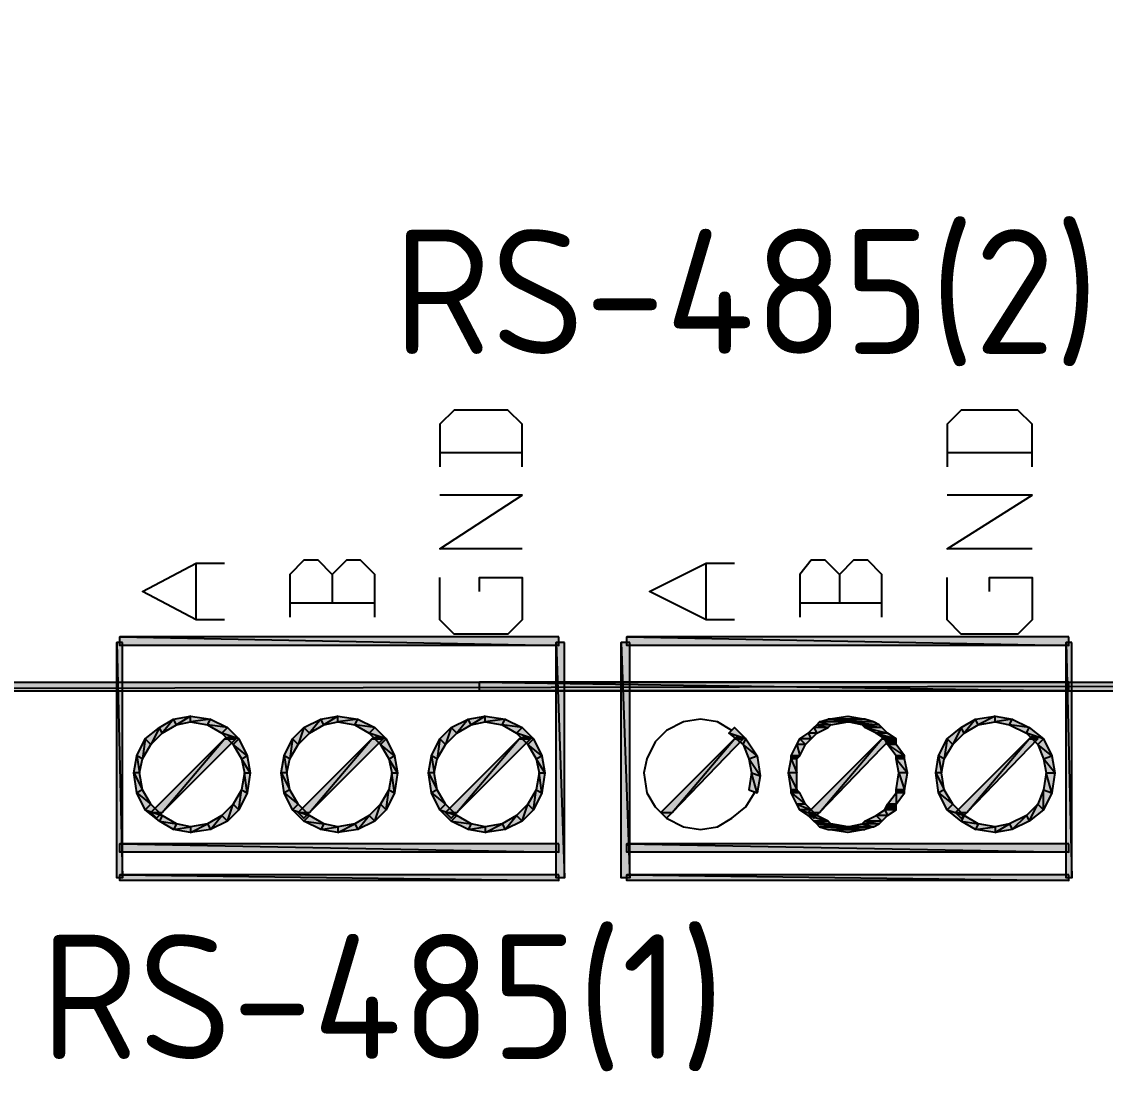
# Model space of a CAD drawing. Header units: millimetres. Extents: x 0 to 420, y 0 to 297.
# Drawn here: x 282.08 to 298.27, y 125.8 to 141.48 of the extents above; entities that cross this region are included whole.
import ezdxf

# ---------------------------------------------------------------- set-up
doc = ezdxf.new("R2010")
doc.units = ezdxf.units.MM
doc.layers.get('0').update_dxf_attribs({"linetype": 'CONTINUOUS'})
doc.styles.get("Standard").update_dxf_attribs({"font": 'STANDARD'})

msp = doc.modelspace()

# ---------------------------------------------------------------- hatches: boundary and pattern name
at = {"true_color": 0x000007}
h = msp.add_hatch(color=0, dxfattribs=at)
h.paths.add_polyline_path([(261.874, 155.024667), (262.001, 154.897667), (335.110667, 155.024667)], flags=0)
h.paths.add_polyline_path([(262.001, 154.897667), (335.110667, 155.024667), (334.983667, 154.897667)], flags=0)
h.paths.add_polyline_path([(335.110667, 155.024667), (334.983667, 154.897667), (335.110667, 131.487333)], flags=0)
h.paths.add_polyline_path([(334.983667, 154.897667), (335.110667, 131.487333), (334.983667, 131.614333)], flags=0)
h.paths.add_polyline_path([(335.110667, 131.487333), (334.983667, 131.614333), (261.874, 131.487333)], flags=0)
h.paths.add_polyline_path([(334.983667, 131.614333), (261.874, 131.487333), (262.001, 131.614333)], flags=0)
h.paths.add_polyline_path([(261.874, 131.487333), (262.001, 131.614333), (261.874, 155.024667)], flags=0)
h.paths.add_polyline_path([(262.001, 131.614333), (261.874, 155.024667), (262.001, 154.897667)], flags=0)
h = msp.add_hatch(color=0, dxfattribs=at)
h.paths.add_polyline_path([(290.110333, 132.291667), (283.548667, 132.291667), (290.110333, 132.164667)], flags=0)
h.paths.add_polyline_path([(283.548667, 132.291667), (290.110333, 132.164667), (283.548667, 132.164667)], flags=0)
h = msp.add_hatch(color=0, dxfattribs=at)
h.paths.add_polyline_path([(297.730333, 132.291667), (291.126333, 132.291667), (297.730333, 132.164667)], flags=0)
h.paths.add_polyline_path([(291.126333, 132.291667), (297.730333, 132.164667), (291.126333, 132.164667)], flags=0)
h = msp.add_hatch(color=0, dxfattribs=at)
h.paths.add_polyline_path([(283.591, 132.207), (283.506333, 132.207), (283.591, 128.693333)], flags=0)
h.paths.add_polyline_path([(283.506333, 132.207), (283.591, 128.693333), (283.506333, 128.693333)], flags=0)
h = msp.add_hatch(color=0, dxfattribs=at)
h.paths.add_polyline_path([(290.195, 132.207), (290.068, 132.207), (290.195, 128.693333)], flags=0)
h.paths.add_polyline_path([(290.068, 132.207), (290.195, 128.693333), (290.068, 128.693333)], flags=0)
h = msp.add_hatch(color=0, dxfattribs=at)
h.paths.add_polyline_path([(291.168667, 132.207), (291.041667, 132.207), (291.168667, 128.693333)], flags=0)
h.paths.add_polyline_path([(291.041667, 132.207), (291.168667, 128.693333), (291.041667, 128.693333)], flags=0)
h = msp.add_hatch(color=0, dxfattribs=at)
h.paths.add_polyline_path([(297.772667, 132.207), (297.688, 132.207), (297.772667, 128.693333)], flags=0)
h.paths.add_polyline_path([(297.688, 132.207), (297.772667, 128.693333), (297.688, 128.693333)], flags=0)
h = msp.add_hatch(color=0, dxfattribs=at)
h.paths.add_polyline_path([(297.730333, 131.614333), (288.925, 131.614333), (297.730333, 131.487333)], flags=0)
h.paths.add_polyline_path([(288.925, 131.614333), (297.730333, 131.487333), (288.925, 131.487333)], flags=0)
h = msp.add_hatch(color=0, dxfattribs=at)
h.paths.add_polyline_path([(285.369, 130.005667), (285.453667, 129.963333), (285.411333, 130.259667)], flags=0)
h.paths.add_polyline_path([(285.453667, 129.963333), (285.411333, 130.259667), (285.496, 130.259667)], flags=0)
h.paths.add_polyline_path([(285.411333, 130.259667), (285.496, 130.259667), (285.369, 130.471333)], flags=0)
h.paths.add_polyline_path([(285.496, 130.259667), (285.369, 130.471333), (285.453667, 130.513667)], flags=0)
h.paths.add_polyline_path([(285.369, 130.471333), (285.453667, 130.513667), (285.242, 130.683)], flags=0)
h.paths.add_polyline_path([(285.453667, 130.513667), (285.242, 130.683), (285.326667, 130.767667)], flags=0)
h.paths.add_polyline_path([(285.242, 130.683), (285.326667, 130.767667), (285.072667, 130.852333)], flags=0)
h.paths.add_polyline_path([(285.326667, 130.767667), (285.072667, 130.852333), (285.157333, 130.937)], flags=0)
h.paths.add_polyline_path([(285.072667, 130.852333), (285.157333, 130.937), (284.861, 130.979333)], flags=0)
h.paths.add_polyline_path([(285.157333, 130.937), (284.861, 130.979333), (284.903333, 131.064)], flags=0)
h.paths.add_polyline_path([(284.861, 130.979333), (284.903333, 131.064), (284.607, 131.021667)], flags=0)
h.paths.add_polyline_path([(284.903333, 131.064), (284.607, 131.021667), (284.607, 131.106333)], flags=0)
h.paths.add_polyline_path([(284.607, 131.021667), (284.607, 131.106333), (284.395333, 130.979333)], flags=0)
h.paths.add_polyline_path([(284.607, 131.106333), (284.395333, 130.979333), (284.353, 131.064)], flags=0)
h.paths.add_polyline_path([(284.395333, 130.979333), (284.353, 131.064), (284.183667, 130.852333)], flags=0)
h.paths.add_polyline_path([(284.353, 131.064), (284.183667, 130.852333), (284.141333, 130.937)], flags=0)
h.paths.add_polyline_path([(284.183667, 130.852333), (284.141333, 130.937), (284.014333, 130.683)], flags=0)
h.paths.add_polyline_path([(284.141333, 130.937), (284.014333, 130.683), (283.929667, 130.767667)], flags=0)
h.paths.add_polyline_path([(284.014333, 130.683), (283.929667, 130.767667), (283.887333, 130.471333)], flags=0)
h.paths.add_polyline_path([(283.929667, 130.767667), (283.887333, 130.471333), (283.802667, 130.513667)], flags=0)
h.paths.add_polyline_path([(283.887333, 130.471333), (283.802667, 130.513667), (283.845, 130.259667)], flags=0)
h.paths.add_polyline_path([(283.802667, 130.513667), (283.845, 130.259667), (283.760333, 130.259667)], flags=0)
h.paths.add_polyline_path([(283.845, 130.259667), (283.760333, 130.259667), (283.887333, 130.005667)], flags=0)
h.paths.add_polyline_path([(283.760333, 130.259667), (283.887333, 130.005667), (283.802667, 129.963333)], flags=0)
h.paths.add_polyline_path([(283.887333, 130.005667), (283.802667, 129.963333), (284.014333, 129.794)], flags=0)
h.paths.add_polyline_path([(283.802667, 129.963333), (284.014333, 129.794), (283.929667, 129.709333)], flags=0)
h.paths.add_polyline_path([(284.014333, 129.794), (283.929667, 129.709333), (284.183667, 129.624667)], flags=0)
h.paths.add_polyline_path([(283.929667, 129.709333), (284.183667, 129.624667), (284.141333, 129.54)], flags=0)
h.paths.add_polyline_path([(284.183667, 129.624667), (284.141333, 129.54), (284.395333, 129.497667)], flags=0)
h.paths.add_polyline_path([(284.141333, 129.54), (284.395333, 129.497667), (284.353, 129.413)], flags=0)
h.paths.add_polyline_path([(284.395333, 129.497667), (284.353, 129.413), (284.607, 129.455333)], flags=0)
h.paths.add_polyline_path([(284.353, 129.413), (284.607, 129.455333), (284.607, 129.370667)], flags=0)
h.paths.add_polyline_path([(284.607, 129.455333), (284.607, 129.370667), (284.861, 129.497667)], flags=0)
h.paths.add_polyline_path([(284.607, 129.370667), (284.861, 129.497667), (284.903333, 129.413)], flags=0)
h.paths.add_polyline_path([(284.861, 129.497667), (284.903333, 129.413), (285.072667, 129.624667)], flags=0)
h.paths.add_polyline_path([(284.903333, 129.413), (285.072667, 129.624667), (285.157333, 129.54)], flags=0)
h.paths.add_polyline_path([(285.072667, 129.624667), (285.157333, 129.54), (285.242, 129.794)], flags=0)
h.paths.add_polyline_path([(285.157333, 129.54), (285.242, 129.794), (285.326667, 129.709333)], flags=0)
h.paths.add_polyline_path([(285.242, 129.794), (285.326667, 129.709333), (285.369, 130.005667)], flags=0)
h.paths.add_polyline_path([(285.326667, 129.709333), (285.369, 130.005667), (285.453667, 129.963333)], flags=0)
h = msp.add_hatch(color=0, dxfattribs=at)
h.paths.add_polyline_path([(287.570333, 130.005667), (287.655, 129.963333), (287.612667, 130.259667)], flags=0)
h.paths.add_polyline_path([(287.655, 129.963333), (287.612667, 130.259667), (287.697333, 130.259667)], flags=0)
h.paths.add_polyline_path([(287.612667, 130.259667), (287.697333, 130.259667), (287.570333, 130.471333)], flags=0)
h.paths.add_polyline_path([(287.697333, 130.259667), (287.570333, 130.471333), (287.655, 130.513667)], flags=0)
h.paths.add_polyline_path([(287.570333, 130.471333), (287.655, 130.513667), (287.443333, 130.683)], flags=0)
h.paths.add_polyline_path([(287.655, 130.513667), (287.443333, 130.683), (287.528, 130.767667)], flags=0)
h.paths.add_polyline_path([(287.443333, 130.683), (287.528, 130.767667), (287.274, 130.852333)], flags=0)
h.paths.add_polyline_path([(287.528, 130.767667), (287.274, 130.852333), (287.358667, 130.937)], flags=0)
h.paths.add_polyline_path([(287.274, 130.852333), (287.358667, 130.937), (287.062333, 130.979333)], flags=0)
h.paths.add_polyline_path([(287.358667, 130.937), (287.062333, 130.979333), (287.104667, 131.064)], flags=0)
h.paths.add_polyline_path([(287.062333, 130.979333), (287.104667, 131.064), (286.808333, 131.021667)], flags=0)
h.paths.add_polyline_path([(287.104667, 131.064), (286.808333, 131.021667), (286.808333, 131.106333)], flags=0)
h.paths.add_polyline_path([(286.808333, 131.021667), (286.808333, 131.106333), (286.596667, 130.979333)], flags=0)
h.paths.add_polyline_path([(286.808333, 131.106333), (286.596667, 130.979333), (286.554333, 131.064)], flags=0)
h.paths.add_polyline_path([(286.596667, 130.979333), (286.554333, 131.064), (286.385, 130.852333)], flags=0)
h.paths.add_polyline_path([(286.554333, 131.064), (286.385, 130.852333), (286.300333, 130.937)], flags=0)
h.paths.add_polyline_path([(286.385, 130.852333), (286.300333, 130.937), (286.215667, 130.683)], flags=0)
h.paths.add_polyline_path([(286.300333, 130.937), (286.215667, 130.683), (286.131, 130.767667)], flags=0)
h.paths.add_polyline_path([(286.215667, 130.683), (286.131, 130.767667), (286.088667, 130.471333)], flags=0)
h.paths.add_polyline_path([(286.131, 130.767667), (286.088667, 130.471333), (286.004, 130.513667)], flags=0)
h.paths.add_polyline_path([(286.088667, 130.471333), (286.004, 130.513667), (286.046333, 130.259667)], flags=0)
h.paths.add_polyline_path([(286.004, 130.513667), (286.046333, 130.259667), (285.961667, 130.259667)], flags=0)
h.paths.add_polyline_path([(286.046333, 130.259667), (285.961667, 130.259667), (286.088667, 130.005667)], flags=0)
h.paths.add_polyline_path([(285.961667, 130.259667), (286.088667, 130.005667), (286.004, 129.963333)], flags=0)
h.paths.add_polyline_path([(286.088667, 130.005667), (286.004, 129.963333), (286.215667, 129.794)], flags=0)
h.paths.add_polyline_path([(286.004, 129.963333), (286.215667, 129.794), (286.131, 129.709333)], flags=0)
h.paths.add_polyline_path([(286.215667, 129.794), (286.131, 129.709333), (286.385, 129.624667)], flags=0)
h.paths.add_polyline_path([(286.131, 129.709333), (286.385, 129.624667), (286.300333, 129.54)], flags=0)
h.paths.add_polyline_path([(286.385, 129.624667), (286.300333, 129.54), (286.596667, 129.497667)], flags=0)
h.paths.add_polyline_path([(286.300333, 129.54), (286.596667, 129.497667), (286.554333, 129.413)], flags=0)
h.paths.add_polyline_path([(286.596667, 129.497667), (286.554333, 129.413), (286.808333, 129.455333)], flags=0)
h.paths.add_polyline_path([(286.554333, 129.413), (286.808333, 129.455333), (286.808333, 129.370667)], flags=0)
h.paths.add_polyline_path([(286.808333, 129.455333), (286.808333, 129.370667), (287.062333, 129.497667)], flags=0)
h.paths.add_polyline_path([(286.808333, 129.370667), (287.062333, 129.497667), (287.104667, 129.413)], flags=0)
h.paths.add_polyline_path([(287.062333, 129.497667), (287.104667, 129.413), (287.274, 129.624667)], flags=0)
h.paths.add_polyline_path([(287.104667, 129.413), (287.274, 129.624667), (287.358667, 129.54)], flags=0)
h.paths.add_polyline_path([(287.274, 129.624667), (287.358667, 129.54), (287.443333, 129.794)], flags=0)
h.paths.add_polyline_path([(287.358667, 129.54), (287.443333, 129.794), (287.528, 129.709333)], flags=0)
h.paths.add_polyline_path([(287.443333, 129.794), (287.528, 129.709333), (287.570333, 130.005667)], flags=0)
h.paths.add_polyline_path([(287.528, 129.709333), (287.570333, 130.005667), (287.655, 129.963333)], flags=0)
h = msp.add_hatch(color=0, dxfattribs=at)
h.paths.add_polyline_path([(289.771667, 130.005667), (289.856333, 129.963333), (289.814, 130.259667)], flags=0)
h.paths.add_polyline_path([(289.856333, 129.963333), (289.814, 130.259667), (289.898667, 130.259667)], flags=0)
h.paths.add_polyline_path([(289.814, 130.259667), (289.898667, 130.259667), (289.771667, 130.471333)], flags=0)
h.paths.add_polyline_path([(289.898667, 130.259667), (289.771667, 130.471333), (289.856333, 130.513667)], flags=0)
h.paths.add_polyline_path([(289.771667, 130.471333), (289.856333, 130.513667), (289.644667, 130.683)], flags=0)
h.paths.add_polyline_path([(289.856333, 130.513667), (289.644667, 130.683), (289.729333, 130.767667)], flags=0)
h.paths.add_polyline_path([(289.644667, 130.683), (289.729333, 130.767667), (289.475333, 130.852333)], flags=0)
h.paths.add_polyline_path([(289.729333, 130.767667), (289.475333, 130.852333), (289.56, 130.937)], flags=0)
h.paths.add_polyline_path([(289.475333, 130.852333), (289.56, 130.937), (289.263667, 130.979333)], flags=0)
h.paths.add_polyline_path([(289.56, 130.937), (289.263667, 130.979333), (289.306, 131.064)], flags=0)
h.paths.add_polyline_path([(289.263667, 130.979333), (289.306, 131.064), (289.009667, 131.021667)], flags=0)
h.paths.add_polyline_path([(289.306, 131.064), (289.009667, 131.021667), (289.009667, 131.106333)], flags=0)
h.paths.add_polyline_path([(289.009667, 131.021667), (289.009667, 131.106333), (288.798, 130.979333)], flags=0)
h.paths.add_polyline_path([(289.009667, 131.106333), (288.798, 130.979333), (288.755667, 131.064)], flags=0)
h.paths.add_polyline_path([(288.798, 130.979333), (288.755667, 131.064), (288.586333, 130.852333)], flags=0)
h.paths.add_polyline_path([(288.755667, 131.064), (288.586333, 130.852333), (288.501667, 130.937)], flags=0)
h.paths.add_polyline_path([(288.586333, 130.852333), (288.501667, 130.937), (288.417, 130.683)], flags=0)
h.paths.add_polyline_path([(288.501667, 130.937), (288.417, 130.683), (288.332333, 130.767667)], flags=0)
h.paths.add_polyline_path([(288.417, 130.683), (288.332333, 130.767667), (288.29, 130.471333)], flags=0)
h.paths.add_polyline_path([(288.332333, 130.767667), (288.29, 130.471333), (288.205333, 130.513667)], flags=0)
h.paths.add_polyline_path([(288.29, 130.471333), (288.205333, 130.513667), (288.247667, 130.259667)], flags=0)
h.paths.add_polyline_path([(288.205333, 130.513667), (288.247667, 130.259667), (288.163, 130.259667)], flags=0)
h.paths.add_polyline_path([(288.247667, 130.259667), (288.163, 130.259667), (288.29, 130.005667)], flags=0)
h.paths.add_polyline_path([(288.163, 130.259667), (288.29, 130.005667), (288.205333, 129.963333)], flags=0)
h.paths.add_polyline_path([(288.29, 130.005667), (288.205333, 129.963333), (288.417, 129.794)], flags=0)
h.paths.add_polyline_path([(288.205333, 129.963333), (288.417, 129.794), (288.332333, 129.709333)], flags=0)
h.paths.add_polyline_path([(288.417, 129.794), (288.332333, 129.709333), (288.586333, 129.624667)], flags=0)
h.paths.add_polyline_path([(288.332333, 129.709333), (288.586333, 129.624667), (288.501667, 129.54)], flags=0)
h.paths.add_polyline_path([(288.586333, 129.624667), (288.501667, 129.54), (288.798, 129.497667)], flags=0)
h.paths.add_polyline_path([(288.501667, 129.54), (288.798, 129.497667), (288.755667, 129.413)], flags=0)
h.paths.add_polyline_path([(288.798, 129.497667), (288.755667, 129.413), (289.009667, 129.455333)], flags=0)
h.paths.add_polyline_path([(288.755667, 129.413), (289.009667, 129.455333), (289.009667, 129.370667)], flags=0)
h.paths.add_polyline_path([(289.009667, 129.455333), (289.009667, 129.370667), (289.263667, 129.497667)], flags=0)
h.paths.add_polyline_path([(289.009667, 129.370667), (289.263667, 129.497667), (289.306, 129.413)], flags=0)
h.paths.add_polyline_path([(289.263667, 129.497667), (289.306, 129.413), (289.475333, 129.624667)], flags=0)
h.paths.add_polyline_path([(289.306, 129.413), (289.475333, 129.624667), (289.56, 129.54)], flags=0)
h.paths.add_polyline_path([(289.475333, 129.624667), (289.56, 129.54), (289.644667, 129.794)], flags=0)
h.paths.add_polyline_path([(289.56, 129.54), (289.644667, 129.794), (289.729333, 129.709333)], flags=0)
h.paths.add_polyline_path([(289.644667, 129.794), (289.729333, 129.709333), (289.771667, 130.005667)], flags=0)
h.paths.add_polyline_path([(289.729333, 129.709333), (289.771667, 130.005667), (289.856333, 129.963333)], flags=0)
h = msp.add_hatch(color=0, dxfattribs=at)
h.paths.add_polyline_path([(294.428333, 131.021667), (294.005, 131.021667), (294.174333, 130.979333)], flags=0)
h.paths.add_polyline_path([(294.005, 131.021667), (294.174333, 130.979333), (293.962667, 130.979333)], flags=0)
h = msp.add_hatch(color=0, dxfattribs=at)
h.paths.add_polyline_path([(294.682333, 131.064), (294.132, 131.064), (294.809333, 131.021667)], flags=0)
h.paths.add_polyline_path([(294.132, 131.064), (294.809333, 131.021667), (294.005, 131.021667)], flags=0)
for points in [[(294.428333, 131.106333), (294.682333, 131.064), (294.132, 131.064)], [(285.115, 130.767667), (285.284333, 130.767667), (284.183667, 129.667)], [(285.199667, 130.81), (285.284333, 130.767667), (285.115, 130.767667)], [(287.316333, 130.767667), (287.485667, 130.767667), (286.385, 129.667)], [(287.401, 130.81), (287.485667, 130.767667), (287.316333, 130.767667)], [(289.517667, 130.767667), (289.687, 130.767667), (288.586333, 129.667)], [(289.602333, 130.81), (289.687, 130.767667), (289.517667, 130.767667)], [(292.735, 130.767667), (292.862, 130.767667), (291.803667, 129.667)], [(292.777333, 130.81), (292.862, 130.767667), (292.735, 130.767667)], [(294.936333, 130.767667), (295.063333, 130.767667), (294.005, 129.667)], [(294.978667, 130.81), (295.063333, 130.767667), (294.936333, 130.767667)], [(297.137667, 130.767667), (297.264667, 130.767667), (296.206333, 129.667)], [(297.18, 130.81), (297.264667, 130.767667), (297.137667, 130.767667)], [(294.005, 129.455333), (294.809333, 129.455333), (294.682333, 129.413)]]:
    msp.add_hatch(color=0, dxfattribs=at).paths.add_polyline_path(points, flags=0)
h = msp.add_hatch(color=0, dxfattribs=at)
h.paths.add_polyline_path([(294.809333, 131.021667), (294.428333, 131.021667), (294.894, 130.979333)], flags=0)
h.paths.add_polyline_path([(294.428333, 131.021667), (294.894, 130.979333), (294.64, 130.979333)], flags=0)
h = msp.add_hatch(color=0, dxfattribs=at)
h.paths.add_polyline_path([(297.349333, 130.005667), (297.476333, 129.963333), (297.391667, 130.259667)], flags=0)
h.paths.add_polyline_path([(297.476333, 129.963333), (297.391667, 130.259667), (297.518667, 130.259667)], flags=0)
h.paths.add_polyline_path([(297.391667, 130.259667), (297.518667, 130.259667), (297.349333, 130.471333)], flags=0)
h.paths.add_polyline_path([(297.518667, 130.259667), (297.349333, 130.471333), (297.476333, 130.513667)], flags=0)
h.paths.add_polyline_path([(297.349333, 130.471333), (297.476333, 130.513667), (297.264667, 130.683)], flags=0)
h.paths.add_polyline_path([(297.476333, 130.513667), (297.264667, 130.683), (297.349333, 130.767667)], flags=0)
h.paths.add_polyline_path([(297.264667, 130.683), (297.349333, 130.767667), (297.095333, 130.852333)], flags=0)
h.paths.add_polyline_path([(297.349333, 130.767667), (297.095333, 130.852333), (297.137667, 130.937)], flags=0)
h.paths.add_polyline_path([(297.095333, 130.852333), (297.137667, 130.937), (296.841333, 130.979333)], flags=0)
h.paths.add_polyline_path([(297.137667, 130.937), (296.841333, 130.979333), (296.883667, 131.064)], flags=0)
h.paths.add_polyline_path([(296.841333, 130.979333), (296.883667, 131.064), (296.629667, 131.021667)], flags=0)
h.paths.add_polyline_path([(296.883667, 131.064), (296.629667, 131.021667), (296.629667, 131.106333)], flags=0)
h.paths.add_polyline_path([(296.629667, 131.021667), (296.629667, 131.106333), (296.375667, 130.979333)], flags=0)
h.paths.add_polyline_path([(296.629667, 131.106333), (296.375667, 130.979333), (296.333333, 131.064)], flags=0)
h.paths.add_polyline_path([(296.375667, 130.979333), (296.333333, 131.064), (296.164, 130.852333)], flags=0)
h.paths.add_polyline_path([(296.333333, 131.064), (296.164, 130.852333), (296.121667, 130.937)], flags=0)
h.paths.add_polyline_path([(296.164, 130.852333), (296.121667, 130.937), (295.994667, 130.683)], flags=0)
h.paths.add_polyline_path([(296.121667, 130.937), (295.994667, 130.683), (295.91, 130.767667)], flags=0)
h.paths.add_polyline_path([(295.994667, 130.683), (295.91, 130.767667), (295.867667, 130.471333)], flags=0)
h.paths.add_polyline_path([(295.91, 130.767667), (295.867667, 130.471333), (295.783, 130.513667)], flags=0)
h.paths.add_polyline_path([(295.867667, 130.471333), (295.783, 130.513667), (295.825333, 130.259667)], flags=0)
h.paths.add_polyline_path([(295.783, 130.513667), (295.825333, 130.259667), (295.740667, 130.259667)], flags=0)
h.paths.add_polyline_path([(295.825333, 130.259667), (295.740667, 130.259667), (295.867667, 130.005667)], flags=0)
h.paths.add_polyline_path([(295.740667, 130.259667), (295.867667, 130.005667), (295.783, 129.963333)], flags=0)
h.paths.add_polyline_path([(295.867667, 130.005667), (295.783, 129.963333), (295.994667, 129.794)], flags=0)
h.paths.add_polyline_path([(295.783, 129.963333), (295.994667, 129.794), (295.91, 129.709333)], flags=0)
h.paths.add_polyline_path([(295.994667, 129.794), (295.91, 129.709333), (296.164, 129.624667)], flags=0)
h.paths.add_polyline_path([(295.91, 129.709333), (296.164, 129.624667), (296.121667, 129.54)], flags=0)
h.paths.add_polyline_path([(296.164, 129.624667), (296.121667, 129.54), (296.375667, 129.497667)], flags=0)
h.paths.add_polyline_path([(296.121667, 129.54), (296.375667, 129.497667), (296.333333, 129.413)], flags=0)
h.paths.add_polyline_path([(296.375667, 129.497667), (296.333333, 129.413), (296.629667, 129.455333)], flags=0)
h.paths.add_polyline_path([(296.333333, 129.413), (296.629667, 129.455333), (296.629667, 129.370667)], flags=0)
h.paths.add_polyline_path([(296.629667, 129.455333), (296.629667, 129.370667), (296.841333, 129.497667)], flags=0)
h.paths.add_polyline_path([(296.629667, 129.370667), (296.841333, 129.497667), (296.883667, 129.413)], flags=0)
h.paths.add_polyline_path([(296.841333, 129.497667), (296.883667, 129.413), (297.095333, 129.624667)], flags=0)
h.paths.add_polyline_path([(296.883667, 129.413), (297.095333, 129.624667), (297.137667, 129.54)], flags=0)
h.paths.add_polyline_path([(297.095333, 129.624667), (297.137667, 129.54), (297.264667, 129.794)], flags=0)
h.paths.add_polyline_path([(297.137667, 129.54), (297.264667, 129.794), (297.349333, 129.709333)], flags=0)
h.paths.add_polyline_path([(297.264667, 129.794), (297.349333, 129.709333), (297.349333, 130.005667)], flags=0)
h.paths.add_polyline_path([(297.349333, 129.709333), (297.349333, 130.005667), (297.476333, 129.963333)], flags=0)
h = msp.add_hatch(color=0, dxfattribs=at)
h.paths.add_polyline_path([(292.989, 130.259667), (293.116, 130.217333), (292.946667, 130.471333)], flags=0)
h.paths.add_polyline_path([(293.116, 130.217333), (292.946667, 130.471333), (293.073667, 130.513667)], flags=0)
h.paths.add_polyline_path([(292.946667, 130.471333), (293.073667, 130.513667), (292.862, 130.683)], flags=0)
h.paths.add_polyline_path([(293.073667, 130.513667), (292.862, 130.683), (292.904333, 130.767667)], flags=0)
h.paths.add_polyline_path([(292.862, 130.683), (292.904333, 130.767667), (292.650333, 130.852333)], flags=0)
h.paths.add_polyline_path([(292.904333, 130.767667), (292.650333, 130.852333), (292.735, 130.937)], flags=0)
h = msp.add_hatch(color=0, dxfattribs=at)
h.paths.add_polyline_path([(293.962667, 130.852333), (293.835667, 130.852333), (293.878, 130.767667)], flags=0)
h.paths.add_polyline_path([(293.835667, 130.852333), (293.878, 130.767667), (293.708667, 130.767667)], flags=0)
h = msp.add_hatch(color=0, dxfattribs=at)
h.paths.add_polyline_path([(294.132, 130.937), (293.920333, 130.937), (293.962667, 130.852333)], flags=0)
h.paths.add_polyline_path([(293.920333, 130.937), (293.962667, 130.852333), (293.835667, 130.852333)], flags=0)
h = msp.add_hatch(color=0, dxfattribs=at)
h.paths.add_polyline_path([(294.174333, 130.979333), (293.962667, 130.979333), (294.132, 130.937)], flags=0)
h.paths.add_polyline_path([(293.962667, 130.979333), (294.132, 130.937), (293.920333, 130.937)], flags=0)
h = msp.add_hatch(color=0, dxfattribs=at)
h.paths.add_polyline_path([(294.894, 130.979333), (294.64, 130.979333), (294.936333, 130.937)], flags=0)
h.paths.add_polyline_path([(294.64, 130.979333), (294.936333, 130.937), (294.682333, 130.937)], flags=0)
h = msp.add_hatch(color=0, dxfattribs=at)
h.paths.add_polyline_path([(294.936333, 130.937), (294.682333, 130.937), (295.021, 130.852333)], flags=0)
h.paths.add_polyline_path([(294.682333, 130.937), (295.021, 130.852333), (294.851667, 130.852333)], flags=0)
h = msp.add_hatch(color=0, dxfattribs=at)
h.paths.add_polyline_path([(295.021, 130.852333), (294.851667, 130.852333), (295.148, 130.767667)], flags=0)
h.paths.add_polyline_path([(294.851667, 130.852333), (295.148, 130.767667), (294.978667, 130.767667)], flags=0)
h = msp.add_hatch(color=0, dxfattribs=at)
h.paths.add_polyline_path([(285.115, 130.767667), (284.014333, 129.667), (284.183667, 129.667)], flags=0)
h.paths.add_polyline_path([(284.014333, 129.667), (284.183667, 129.667), (284.099, 129.582333)], flags=0)
h = msp.add_hatch(color=0, dxfattribs=at)
h.paths.add_polyline_path([(287.316333, 130.767667), (286.215667, 129.667), (286.385, 129.667)], flags=0)
h.paths.add_polyline_path([(286.215667, 129.667), (286.385, 129.667), (286.300333, 129.582333)], flags=0)
h = msp.add_hatch(color=0, dxfattribs=at)
h.paths.add_polyline_path([(289.517667, 130.767667), (288.417, 129.667), (288.586333, 129.667)], flags=0)
h.paths.add_polyline_path([(288.417, 129.667), (288.586333, 129.667), (288.501667, 129.582333)], flags=0)
h = msp.add_hatch(color=0, dxfattribs=at)
h.paths.add_polyline_path([(292.735, 130.767667), (291.634333, 129.667), (291.803667, 129.667)], flags=0)
h.paths.add_polyline_path([(291.634333, 129.667), (291.803667, 129.667), (291.719, 129.582333)], flags=0)
h = msp.add_hatch(color=0, dxfattribs=at)
h.paths.add_polyline_path([(293.793333, 130.683), (293.666333, 130.683), (293.708667, 130.513667)], flags=0)
h.paths.add_polyline_path([(293.666333, 130.683), (293.708667, 130.513667), (293.581667, 130.513667)], flags=0)
h = msp.add_hatch(color=0, dxfattribs=at)
h.paths.add_polyline_path([(293.878, 130.767667), (293.708667, 130.767667), (293.793333, 130.683)], flags=0)
h.paths.add_polyline_path([(293.708667, 130.767667), (293.793333, 130.683), (293.666333, 130.683)], flags=0)
h = msp.add_hatch(color=0, dxfattribs=at)
h.paths.add_polyline_path([(294.936333, 130.767667), (293.835667, 129.667), (294.005, 129.667)], flags=0)
h.paths.add_polyline_path([(293.835667, 129.667), (294.005, 129.667), (293.920333, 129.582333)], flags=0)
h = msp.add_hatch(color=0, dxfattribs=at)
h.paths.add_polyline_path([(295.148, 130.767667), (294.978667, 130.767667), (295.148, 130.683)], flags=0)
h.paths.add_polyline_path([(294.978667, 130.767667), (295.148, 130.683), (295.021, 130.683)], flags=0)
h = msp.add_hatch(color=0, dxfattribs=at)
h.paths.add_polyline_path([(295.148, 130.683), (295.021, 130.683), (295.275, 130.513667)], flags=0)
h.paths.add_polyline_path([(295.021, 130.683), (295.275, 130.513667), (295.148, 130.513667)], flags=0)
h = msp.add_hatch(color=0, dxfattribs=at)
h.paths.add_polyline_path([(297.137667, 130.767667), (296.037, 129.667), (296.206333, 129.667)], flags=0)
h.paths.add_polyline_path([(296.037, 129.667), (296.206333, 129.667), (296.121667, 129.582333)], flags=0)
h = msp.add_hatch(color=0, dxfattribs=at)
h.paths.add_polyline_path([(293.708667, 130.513667), (293.581667, 130.513667), (293.666333, 130.471333)], flags=0)
h.paths.add_polyline_path([(293.581667, 130.513667), (293.666333, 130.471333), (293.581667, 130.471333)], flags=0)
h = msp.add_hatch(color=0, dxfattribs=at)
h.paths.add_polyline_path([(295.275, 130.513667), (295.148, 130.513667), (295.275, 130.471333)], flags=0)
h.paths.add_polyline_path([(295.148, 130.513667), (295.275, 130.471333), (295.148, 130.471333)], flags=0)
h = msp.add_hatch(color=0, dxfattribs=at)
h.paths.add_polyline_path([(293.666333, 130.471333), (293.581667, 130.471333), (293.666333, 130.259667)], flags=0)
h.paths.add_polyline_path([(293.581667, 130.471333), (293.666333, 130.259667), (293.539333, 130.259667)], flags=0)
h = msp.add_hatch(color=0, dxfattribs=at)
h.paths.add_polyline_path([(295.275, 130.471333), (295.148, 130.471333), (295.317333, 130.259667)], flags=0)
h.paths.add_polyline_path([(295.148, 130.471333), (295.317333, 130.259667), (295.190333, 130.259667)], flags=0)
h = msp.add_hatch(color=0, dxfattribs=at)
h.paths.add_polyline_path([(292.946667, 130.005667), (293.073667, 129.963333), (292.989, 130.259667)], flags=0)
h.paths.add_polyline_path([(293.073667, 129.963333), (292.989, 130.259667), (293.116, 130.217333)], flags=0)
h = msp.add_hatch(color=0, dxfattribs=at)
h.paths.add_polyline_path([(293.666333, 130.259667), (293.539333, 130.259667), (293.666333, 130.005667)], flags=0)
h.paths.add_polyline_path([(293.539333, 130.259667), (293.666333, 130.005667), (293.581667, 130.005667)], flags=0)
h = msp.add_hatch(color=0, dxfattribs=at)
h.paths.add_polyline_path([(295.317333, 130.259667), (295.190333, 130.259667), (295.275, 130.005667)], flags=0)
h.paths.add_polyline_path([(295.190333, 130.259667), (295.275, 130.005667), (295.148, 130.005667)], flags=0)
h = msp.add_hatch(color=0, dxfattribs=at)
h.paths.add_polyline_path([(293.666333, 130.005667), (293.581667, 130.005667), (293.708667, 129.963333)], flags=0)
h.paths.add_polyline_path([(293.581667, 130.005667), (293.708667, 129.963333), (293.581667, 129.963333)], flags=0)
h = msp.add_hatch(color=0, dxfattribs=at)
h.paths.add_polyline_path([(293.708667, 129.963333), (293.581667, 129.963333), (293.793333, 129.794)], flags=0)
h.paths.add_polyline_path([(293.581667, 129.963333), (293.793333, 129.794), (293.666333, 129.794)], flags=0)
h = msp.add_hatch(color=0, dxfattribs=at)
h.paths.add_polyline_path([(295.275, 129.963333), (295.148, 129.963333), (295.148, 129.794)], flags=0)
h.paths.add_polyline_path([(295.148, 129.963333), (295.148, 129.794), (295.021, 129.794)], flags=0)
h = msp.add_hatch(color=0, dxfattribs=at)
h.paths.add_polyline_path([(295.275, 130.005667), (295.148, 130.005667), (295.275, 129.963333)], flags=0)
h.paths.add_polyline_path([(295.148, 130.005667), (295.275, 129.963333), (295.148, 129.963333)], flags=0)
h = msp.add_hatch(color=0, dxfattribs=at)
h.paths.add_polyline_path([(293.793333, 129.794), (293.666333, 129.794), (293.878, 129.709333)], flags=0)
h.paths.add_polyline_path([(293.666333, 129.794), (293.878, 129.709333), (293.708667, 129.709333)], flags=0)
h = msp.add_hatch(color=0, dxfattribs=at)
h.paths.add_polyline_path([(293.878, 129.709333), (293.708667, 129.709333), (293.962667, 129.624667)], flags=0)
h.paths.add_polyline_path([(293.708667, 129.709333), (293.962667, 129.624667), (293.835667, 129.624667)], flags=0)
h = msp.add_hatch(color=0, dxfattribs=at)
h.paths.add_polyline_path([(295.148, 129.709333), (294.978667, 129.709333), (295.021, 129.624667)], flags=0)
h.paths.add_polyline_path([(294.978667, 129.709333), (295.021, 129.624667), (294.851667, 129.624667)], flags=0)
h = msp.add_hatch(color=0, dxfattribs=at)
h.paths.add_polyline_path([(295.148, 129.794), (295.021, 129.794), (295.148, 129.709333)], flags=0)
h.paths.add_polyline_path([(295.021, 129.794), (295.148, 129.709333), (294.978667, 129.709333)], flags=0)
h = msp.add_hatch(color=0, dxfattribs=at)
h.paths.add_polyline_path([(293.962667, 129.624667), (293.835667, 129.624667), (294.132, 129.54)], flags=0)
h.paths.add_polyline_path([(293.835667, 129.624667), (294.132, 129.54), (293.920333, 129.54)], flags=0)
h = msp.add_hatch(color=0, dxfattribs=at)
h.paths.add_polyline_path([(294.132, 129.54), (293.920333, 129.54), (294.174333, 129.497667)], flags=0)
h.paths.add_polyline_path([(293.920333, 129.54), (294.174333, 129.497667), (293.962667, 129.497667)], flags=0)
h = msp.add_hatch(color=0, dxfattribs=at)
h.paths.add_polyline_path([(294.936333, 129.54), (294.682333, 129.54), (294.894, 129.497667)], flags=0)
h.paths.add_polyline_path([(294.682333, 129.54), (294.894, 129.497667), (294.64, 129.497667)], flags=0)
h = msp.add_hatch(color=0, dxfattribs=at)
h.paths.add_polyline_path([(295.021, 129.624667), (294.851667, 129.624667), (294.936333, 129.54)], flags=0)
h.paths.add_polyline_path([(294.851667, 129.624667), (294.936333, 129.54), (294.682333, 129.54)], flags=0)
h = msp.add_hatch(color=0, dxfattribs=at)
h.paths.add_polyline_path([(294.174333, 129.497667), (293.962667, 129.497667), (294.428333, 129.455333)], flags=0)
h.paths.add_polyline_path([(293.962667, 129.497667), (294.428333, 129.455333), (294.005, 129.455333)], flags=0)
h = msp.add_hatch(color=0, dxfattribs=at)
h.paths.add_polyline_path([(294.005, 129.455333), (294.132, 129.413), (294.682333, 129.413)], flags=0)
h.paths.add_polyline_path([(294.132, 129.413), (294.682333, 129.413), (294.428333, 129.370667)], flags=0)
h = msp.add_hatch(color=0, dxfattribs=at)
h.paths.add_polyline_path([(294.894, 129.497667), (294.64, 129.497667), (294.809333, 129.455333)], flags=0)
h.paths.add_polyline_path([(294.64, 129.497667), (294.809333, 129.455333), (294.428333, 129.455333)], flags=0)
h = msp.add_hatch(color=0, dxfattribs=at)
h.paths.add_polyline_path([(290.110333, 129.201333), (283.548667, 129.201333), (290.110333, 129.074333)], flags=0)
h.paths.add_polyline_path([(283.548667, 129.201333), (290.110333, 129.074333), (283.548667, 129.074333)], flags=0)
h = msp.add_hatch(color=0, dxfattribs=at)
h.paths.add_polyline_path([(297.730333, 129.201333), (291.126333, 129.201333), (297.730333, 129.074333)], flags=0)
h.paths.add_polyline_path([(291.126333, 129.201333), (297.730333, 129.074333), (291.126333, 129.074333)], flags=0)
h = msp.add_hatch(color=0, dxfattribs=at)
h.paths.add_polyline_path([(290.110333, 128.735667), (283.548667, 128.735667), (290.110333, 128.651)], flags=0)
h.paths.add_polyline_path([(283.548667, 128.735667), (290.110333, 128.651), (283.548667, 128.651)], flags=0)
h = msp.add_hatch(color=0, dxfattribs=at)
h.paths.add_polyline_path([(297.730333, 128.735667), (291.126333, 128.735667), (297.730333, 128.651)], flags=0)
h.paths.add_polyline_path([(291.126333, 128.735667), (297.730333, 128.651), (291.126333, 128.651)], flags=0)

# ---------------------------------------------------------------- linework, layer by layer
at = {"color": 0, "true_color": 0x000007}
for points in [[(289.56, 134.831667), (289.56, 135.466667), (289.348333, 135.678333), (288.544, 135.678333), (288.332333, 135.466667), (288.332333, 134.831667)], [(297.18, 134.831667), (297.18, 135.466667), (296.968333, 135.678333), (296.121667, 135.678333), (295.91, 135.466667), (295.91, 134.831667)], [(288.332333, 135.043333), (289.56, 135.043333)], [(295.91, 135.043333), (297.18, 135.043333)], [(289.56, 133.604), (288.332333, 133.604), (289.56, 134.408333), (288.332333, 134.408333)], [(297.18, 133.604), (295.91, 133.604), (297.18, 134.408333), (295.91, 134.408333)], [(286.723667, 133.223), (286.512, 133.434667), (286.300333, 133.434667), (286.088667, 133.223), (286.088667, 132.588)], [(287.358667, 132.588), (287.358667, 133.223), (287.147, 133.434667), (286.935333, 133.434667), (286.723667, 133.223), (286.723667, 132.799667)], [(294.301333, 133.223), (294.089667, 133.434667), (293.878, 133.434667), (293.708667, 133.223), (293.708667, 132.588)], [(294.936333, 132.588), (294.936333, 133.223), (294.724667, 133.434667), (294.513, 133.434667), (294.301333, 133.223), (294.301333, 132.799667)], [(285.115, 132.545667), (284.691667, 132.545667), (283.887333, 132.969), (284.691667, 133.392333), (285.115, 133.392333)], [(284.691667, 132.545667), (284.691667, 133.392333)], [(292.735, 132.545667), (292.311667, 132.545667), (291.465, 132.969), (292.311667, 133.392333), (292.735, 133.392333)], [(292.311667, 132.545667), (292.311667, 133.392333)], [(288.925, 132.969), (288.925, 133.180667), (289.56, 133.180667), (289.56, 132.545667), (289.348333, 132.334), (288.544, 132.334), (288.332333, 132.545667), (288.332333, 133.180667)], [(296.545, 132.969), (296.545, 133.180667), (297.18, 133.180667), (297.18, 132.545667), (296.968333, 132.334), (296.121667, 132.334), (295.91, 132.545667), (295.91, 133.180667)], [(286.088667, 132.799667), (287.358667, 132.799667)], [(293.708667, 132.799667), (294.936333, 132.799667)], [(292.692667, 130.894667), (292.481, 131.021667), (292.227, 131.064), (291.973, 131.021667), (291.719, 130.894667), (291.549667, 130.725333), (291.422667, 130.471333), (291.380333, 130.259667), (291.422667, 129.963333), (291.549667, 129.751667), (291.719, 129.582333), (291.973, 129.455333), (292.227, 129.413), (292.481, 129.455333), (292.692667, 129.582333), (292.904333, 129.751667), (293.031333, 129.963333)]]:
    msp.add_lwpolyline(points, dxfattribs=at)
for points in [[(290.110333, 132.291667), (283.548667, 132.291667), (290.110333, 132.164667)], [(283.548667, 132.291667), (290.110333, 132.164667), (283.548667, 132.164667)], [(297.730333, 132.291667), (291.126333, 132.291667), (297.730333, 132.164667)], [(291.126333, 132.291667), (297.730333, 132.164667), (291.126333, 132.164667)], [(283.591, 132.207), (283.506333, 132.207), (283.591, 128.693333)], [(283.506333, 132.207), (283.591, 128.693333), (283.506333, 128.693333)], [(290.195, 132.207), (290.068, 132.207), (290.195, 128.693333)], [(290.068, 132.207), (290.195, 128.693333), (290.068, 128.693333)], [(291.168667, 132.207), (291.041667, 132.207), (291.168667, 128.693333)], [(291.041667, 132.207), (291.168667, 128.693333), (291.041667, 128.693333)], [(297.772667, 132.207), (297.688, 132.207), (297.772667, 128.693333)], [(297.688, 132.207), (297.772667, 128.693333), (297.688, 128.693333)], [(335.110667, 131.487333), (334.983667, 131.614333), (261.874, 131.487333)], [(334.983667, 131.614333), (261.874, 131.487333), (262.001, 131.614333)], [(297.730333, 131.614333), (288.925, 131.614333), (297.730333, 131.487333)], [(288.925, 131.614333), (297.730333, 131.487333), (288.925, 131.487333)], [(284.353, 131.064), (284.183667, 130.852333), (284.141333, 130.937)], [(284.395333, 130.979333), (284.353, 131.064), (284.183667, 130.852333)], [(284.607, 131.106333), (284.395333, 130.979333), (284.353, 131.064)], [(284.607, 131.021667), (284.607, 131.106333), (284.395333, 130.979333)], [(284.903333, 131.064), (284.607, 131.021667), (284.607, 131.106333)], [(284.861, 130.979333), (284.903333, 131.064), (284.607, 131.021667)], [(285.157333, 130.937), (284.861, 130.979333), (284.903333, 131.064)], [(286.554333, 131.064), (286.385, 130.852333), (286.300333, 130.937)], [(286.596667, 130.979333), (286.554333, 131.064), (286.385, 130.852333)], [(286.808333, 131.106333), (286.596667, 130.979333), (286.554333, 131.064)], [(286.808333, 131.021667), (286.808333, 131.106333), (286.596667, 130.979333)], [(287.104667, 131.064), (286.808333, 131.021667), (286.808333, 131.106333)], [(287.062333, 130.979333), (287.104667, 131.064), (286.808333, 131.021667)], [(287.358667, 130.937), (287.062333, 130.979333), (287.104667, 131.064)], [(288.755667, 131.064), (288.586333, 130.852333), (288.501667, 130.937)], [(288.798, 130.979333), (288.755667, 131.064), (288.586333, 130.852333)], [(289.009667, 131.106333), (288.798, 130.979333), (288.755667, 131.064)], [(289.009667, 131.021667), (289.009667, 131.106333), (288.798, 130.979333)], [(289.306, 131.064), (289.009667, 131.021667), (289.009667, 131.106333)], [(289.263667, 130.979333), (289.306, 131.064), (289.009667, 131.021667)], [(289.56, 130.937), (289.263667, 130.979333), (289.306, 131.064)], [(294.005, 131.021667), (294.174333, 130.979333), (293.962667, 130.979333)], [(294.132, 131.064), (294.809333, 131.021667), (294.005, 131.021667)], [(294.428333, 131.021667), (294.005, 131.021667), (294.174333, 130.979333)], [(294.428333, 131.106333), (294.682333, 131.064), (294.132, 131.064)], [(294.682333, 131.064), (294.132, 131.064), (294.809333, 131.021667)], [(294.809333, 131.021667), (294.428333, 131.021667), (294.894, 130.979333)], [(294.428333, 131.021667), (294.894, 130.979333), (294.64, 130.979333)], [(296.333333, 131.064), (296.164, 130.852333), (296.121667, 130.937)], [(296.375667, 130.979333), (296.333333, 131.064), (296.164, 130.852333)], [(296.629667, 131.106333), (296.375667, 130.979333), (296.333333, 131.064)], [(296.629667, 131.021667), (296.629667, 131.106333), (296.375667, 130.979333)], [(296.883667, 131.064), (296.629667, 131.021667), (296.629667, 131.106333)], [(296.841333, 130.979333), (296.883667, 131.064), (296.629667, 131.021667)], [(297.137667, 130.937), (296.841333, 130.979333), (296.883667, 131.064)], [(284.141333, 130.937), (284.014333, 130.683), (283.929667, 130.767667)], [(284.183667, 130.852333), (284.141333, 130.937), (284.014333, 130.683)], [(285.072667, 130.852333), (285.157333, 130.937), (284.861, 130.979333)], [(285.326667, 130.767667), (285.072667, 130.852333), (285.157333, 130.937)], [(285.242, 130.683), (285.326667, 130.767667), (285.072667, 130.852333)], [(286.300333, 130.937), (286.215667, 130.683), (286.131, 130.767667)], [(286.385, 130.852333), (286.300333, 130.937), (286.215667, 130.683)], [(287.274, 130.852333), (287.358667, 130.937), (287.062333, 130.979333)], [(287.528, 130.767667), (287.274, 130.852333), (287.358667, 130.937)], [(287.443333, 130.683), (287.528, 130.767667), (287.274, 130.852333)], [(288.501667, 130.937), (288.417, 130.683), (288.332333, 130.767667)], [(288.586333, 130.852333), (288.501667, 130.937), (288.417, 130.683)], [(289.475333, 130.852333), (289.56, 130.937), (289.263667, 130.979333)], [(289.729333, 130.767667), (289.475333, 130.852333), (289.56, 130.937)], [(289.644667, 130.683), (289.729333, 130.767667), (289.475333, 130.852333)], [(292.904333, 130.767667), (292.650333, 130.852333), (292.735, 130.937)], [(292.862, 130.683), (292.904333, 130.767667), (292.650333, 130.852333)], [(293.835667, 130.852333), (293.878, 130.767667), (293.708667, 130.767667)], [(293.920333, 130.937), (293.962667, 130.852333), (293.835667, 130.852333)], [(293.962667, 130.852333), (293.835667, 130.852333), (293.878, 130.767667)], [(293.962667, 130.979333), (294.132, 130.937), (293.920333, 130.937)], [(294.132, 130.937), (293.920333, 130.937), (293.962667, 130.852333)], [(294.174333, 130.979333), (293.962667, 130.979333), (294.132, 130.937)], [(294.894, 130.979333), (294.64, 130.979333), (294.936333, 130.937)], [(294.64, 130.979333), (294.936333, 130.937), (294.682333, 130.937)], [(294.936333, 130.937), (294.682333, 130.937), (295.021, 130.852333)], [(294.682333, 130.937), (295.021, 130.852333), (294.851667, 130.852333)], [(295.021, 130.852333), (294.851667, 130.852333), (295.148, 130.767667)], [(294.851667, 130.852333), (295.148, 130.767667), (294.978667, 130.767667)], [(296.121667, 130.937), (295.994667, 130.683), (295.91, 130.767667)], [(296.164, 130.852333), (296.121667, 130.937), (295.994667, 130.683)], [(297.095333, 130.852333), (297.137667, 130.937), (296.841333, 130.979333)], [(297.349333, 130.767667), (297.095333, 130.852333), (297.137667, 130.937)], [(297.264667, 130.683), (297.349333, 130.767667), (297.095333, 130.852333)], [(283.929667, 130.767667), (283.887333, 130.471333), (283.802667, 130.513667)], [(284.014333, 130.683), (283.929667, 130.767667), (283.887333, 130.471333)], [(285.115, 130.767667), (284.014333, 129.667), (284.183667, 129.667)], [(285.115, 130.767667), (285.284333, 130.767667), (284.183667, 129.667)], [(285.199667, 130.81), (285.284333, 130.767667), (285.115, 130.767667)], [(285.453667, 130.513667), (285.242, 130.683), (285.326667, 130.767667)], [(285.369, 130.471333), (285.453667, 130.513667), (285.242, 130.683)], [(286.131, 130.767667), (286.088667, 130.471333), (286.004, 130.513667)], [(286.215667, 130.683), (286.131, 130.767667), (286.088667, 130.471333)], [(287.316333, 130.767667), (286.215667, 129.667), (286.385, 129.667)], [(287.316333, 130.767667), (287.485667, 130.767667), (286.385, 129.667)], [(287.401, 130.81), (287.485667, 130.767667), (287.316333, 130.767667)], [(287.655, 130.513667), (287.443333, 130.683), (287.528, 130.767667)], [(287.570333, 130.471333), (287.655, 130.513667), (287.443333, 130.683)], [(288.332333, 130.767667), (288.29, 130.471333), (288.205333, 130.513667)], [(288.417, 130.683), (288.332333, 130.767667), (288.29, 130.471333)], [(289.517667, 130.767667), (288.417, 129.667), (288.586333, 129.667)], [(289.517667, 130.767667), (289.687, 130.767667), (288.586333, 129.667)], [(289.602333, 130.81), (289.687, 130.767667), (289.517667, 130.767667)], [(289.856333, 130.513667), (289.644667, 130.683), (289.729333, 130.767667)], [(289.771667, 130.471333), (289.856333, 130.513667), (289.644667, 130.683)], [(292.735, 130.767667), (291.634333, 129.667), (291.803667, 129.667)], [(292.735, 130.767667), (292.862, 130.767667), (291.803667, 129.667)], [(292.777333, 130.81), (292.862, 130.767667), (292.735, 130.767667)], [(293.073667, 130.513667), (292.862, 130.683), (292.904333, 130.767667)], [(292.946667, 130.471333), (293.073667, 130.513667), (292.862, 130.683)], [(293.666333, 130.683), (293.708667, 130.513667), (293.581667, 130.513667)], [(293.708667, 130.767667), (293.793333, 130.683), (293.666333, 130.683)], [(293.793333, 130.683), (293.666333, 130.683), (293.708667, 130.513667)], [(293.878, 130.767667), (293.708667, 130.767667), (293.793333, 130.683)], [(294.936333, 130.767667), (293.835667, 129.667), (294.005, 129.667)], [(294.936333, 130.767667), (295.063333, 130.767667), (294.005, 129.667)], [(294.978667, 130.81), (295.063333, 130.767667), (294.936333, 130.767667)], [(295.148, 130.767667), (294.978667, 130.767667), (295.148, 130.683)], [(294.978667, 130.767667), (295.148, 130.683), (295.021, 130.683)], [(295.148, 130.683), (295.021, 130.683), (295.275, 130.513667)], [(295.021, 130.683), (295.275, 130.513667), (295.148, 130.513667)], [(295.91, 130.767667), (295.867667, 130.471333), (295.783, 130.513667)], [(295.994667, 130.683), (295.91, 130.767667), (295.867667, 130.471333)], [(297.137667, 130.767667), (296.037, 129.667), (296.206333, 129.667)], [(297.137667, 130.767667), (297.264667, 130.767667), (296.206333, 129.667)], [(297.18, 130.81), (297.264667, 130.767667), (297.137667, 130.767667)], [(297.476333, 130.513667), (297.264667, 130.683), (297.349333, 130.767667)], [(297.349333, 130.471333), (297.476333, 130.513667), (297.264667, 130.683)], [(283.802667, 130.513667), (283.845, 130.259667), (283.760333, 130.259667)], [(283.887333, 130.471333), (283.802667, 130.513667), (283.845, 130.259667)], [(285.496, 130.259667), (285.369, 130.471333), (285.453667, 130.513667)], [(286.004, 130.513667), (286.046333, 130.259667), (285.961667, 130.259667)], [(286.088667, 130.471333), (286.004, 130.513667), (286.046333, 130.259667)], [(287.697333, 130.259667), (287.570333, 130.471333), (287.655, 130.513667)], [(288.205333, 130.513667), (288.247667, 130.259667), (288.163, 130.259667)], [(288.29, 130.471333), (288.205333, 130.513667), (288.247667, 130.259667)], [(289.898667, 130.259667), (289.771667, 130.471333), (289.856333, 130.513667)], [(293.116, 130.217333), (292.946667, 130.471333), (293.073667, 130.513667)], [(293.708667, 130.513667), (293.581667, 130.513667), (293.666333, 130.471333)], [(293.581667, 130.513667), (293.666333, 130.471333), (293.581667, 130.471333)], [(295.275, 130.513667), (295.148, 130.513667), (295.275, 130.471333)], [(295.148, 130.513667), (295.275, 130.471333), (295.148, 130.471333)], [(295.783, 130.513667), (295.825333, 130.259667), (295.740667, 130.259667)], [(295.867667, 130.471333), (295.783, 130.513667), (295.825333, 130.259667)], [(297.518667, 130.259667), (297.349333, 130.471333), (297.476333, 130.513667)], [(285.411333, 130.259667), (285.496, 130.259667), (285.369, 130.471333)], [(287.612667, 130.259667), (287.697333, 130.259667), (287.570333, 130.471333)], [(289.814, 130.259667), (289.898667, 130.259667), (289.771667, 130.471333)], [(292.989, 130.259667), (293.116, 130.217333), (292.946667, 130.471333)], [(293.581667, 130.471333), (293.666333, 130.259667), (293.539333, 130.259667)], [(293.666333, 130.471333), (293.581667, 130.471333), (293.666333, 130.259667)], [(295.275, 130.471333), (295.148, 130.471333), (295.317333, 130.259667)], [(295.148, 130.471333), (295.317333, 130.259667), (295.190333, 130.259667)], [(297.391667, 130.259667), (297.518667, 130.259667), (297.349333, 130.471333)], [(283.845, 130.259667), (283.760333, 130.259667), (283.887333, 130.005667)], [(283.760333, 130.259667), (283.887333, 130.005667), (283.802667, 129.963333)], [(285.369, 130.005667), (285.453667, 129.963333), (285.411333, 130.259667)], [(285.453667, 129.963333), (285.411333, 130.259667), (285.496, 130.259667)], [(286.046333, 130.259667), (285.961667, 130.259667), (286.088667, 130.005667)], [(285.961667, 130.259667), (286.088667, 130.005667), (286.004, 129.963333)], [(287.570333, 130.005667), (287.655, 129.963333), (287.612667, 130.259667)], [(287.655, 129.963333), (287.612667, 130.259667), (287.697333, 130.259667)], [(288.247667, 130.259667), (288.163, 130.259667), (288.29, 130.005667)], [(288.163, 130.259667), (288.29, 130.005667), (288.205333, 129.963333)], [(289.771667, 130.005667), (289.856333, 129.963333), (289.814, 130.259667)], [(289.856333, 129.963333), (289.814, 130.259667), (289.898667, 130.259667)], [(292.946667, 130.005667), (293.073667, 129.963333), (292.989, 130.259667)], [(293.073667, 129.963333), (292.989, 130.259667), (293.116, 130.217333)], [(293.666333, 130.259667), (293.539333, 130.259667), (293.666333, 130.005667)], [(293.539333, 130.259667), (293.666333, 130.005667), (293.581667, 130.005667)], [(295.190333, 130.259667), (295.275, 130.005667), (295.148, 130.005667)], [(295.317333, 130.259667), (295.190333, 130.259667), (295.275, 130.005667)], [(295.825333, 130.259667), (295.740667, 130.259667), (295.867667, 130.005667)], [(295.740667, 130.259667), (295.867667, 130.005667), (295.783, 129.963333)], [(297.349333, 130.005667), (297.476333, 129.963333), (297.391667, 130.259667)], [(297.476333, 129.963333), (297.391667, 130.259667), (297.518667, 130.259667)], [(283.887333, 130.005667), (283.802667, 129.963333), (284.014333, 129.794)], [(283.802667, 129.963333), (284.014333, 129.794), (283.929667, 129.709333)], [(285.242, 129.794), (285.326667, 129.709333), (285.369, 130.005667)], [(285.326667, 129.709333), (285.369, 130.005667), (285.453667, 129.963333)], [(286.088667, 130.005667), (286.004, 129.963333), (286.215667, 129.794)], [(286.004, 129.963333), (286.215667, 129.794), (286.131, 129.709333)], [(287.443333, 129.794), (287.528, 129.709333), (287.570333, 130.005667)], [(287.528, 129.709333), (287.570333, 130.005667), (287.655, 129.963333)], [(288.29, 130.005667), (288.205333, 129.963333), (288.417, 129.794)], [(288.205333, 129.963333), (288.417, 129.794), (288.332333, 129.709333)], [(289.644667, 129.794), (289.729333, 129.709333), (289.771667, 130.005667)], [(289.729333, 129.709333), (289.771667, 130.005667), (289.856333, 129.963333)], [(293.666333, 130.005667), (293.581667, 130.005667), (293.708667, 129.963333)], [(293.581667, 130.005667), (293.708667, 129.963333), (293.581667, 129.963333)], [(293.708667, 129.963333), (293.581667, 129.963333), (293.793333, 129.794)], [(293.581667, 129.963333), (293.793333, 129.794), (293.666333, 129.794)], [(295.148, 129.963333), (295.148, 129.794), (295.021, 129.794)], [(295.275, 130.005667), (295.148, 130.005667), (295.275, 129.963333)], [(295.148, 130.005667), (295.275, 129.963333), (295.148, 129.963333)], [(295.275, 129.963333), (295.148, 129.963333), (295.148, 129.794)], [(295.867667, 130.005667), (295.783, 129.963333), (295.994667, 129.794)], [(295.783, 129.963333), (295.994667, 129.794), (295.91, 129.709333)], [(297.264667, 129.794), (297.349333, 129.709333), (297.349333, 130.005667)], [(297.349333, 129.709333), (297.349333, 130.005667), (297.476333, 129.963333)], [(284.014333, 129.794), (283.929667, 129.709333), (284.183667, 129.624667)], [(283.929667, 129.709333), (284.183667, 129.624667), (284.141333, 129.54)], [(285.072667, 129.624667), (285.157333, 129.54), (285.242, 129.794)], [(285.157333, 129.54), (285.242, 129.794), (285.326667, 129.709333)], [(286.215667, 129.794), (286.131, 129.709333), (286.385, 129.624667)], [(286.131, 129.709333), (286.385, 129.624667), (286.300333, 129.54)], [(287.274, 129.624667), (287.358667, 129.54), (287.443333, 129.794)], [(287.358667, 129.54), (287.443333, 129.794), (287.528, 129.709333)], [(288.417, 129.794), (288.332333, 129.709333), (288.586333, 129.624667)], [(288.332333, 129.709333), (288.586333, 129.624667), (288.501667, 129.54)], [(289.475333, 129.624667), (289.56, 129.54), (289.644667, 129.794)], [(289.56, 129.54), (289.644667, 129.794), (289.729333, 129.709333)], [(293.793333, 129.794), (293.666333, 129.794), (293.878, 129.709333)], [(293.666333, 129.794), (293.878, 129.709333), (293.708667, 129.709333)], [(293.878, 129.709333), (293.708667, 129.709333), (293.962667, 129.624667)], [(293.708667, 129.709333), (293.962667, 129.624667), (293.835667, 129.624667)], [(294.978667, 129.709333), (295.021, 129.624667), (294.851667, 129.624667)], [(295.021, 129.794), (295.148, 129.709333), (294.978667, 129.709333)], [(295.148, 129.709333), (294.978667, 129.709333), (295.021, 129.624667)], [(295.148, 129.794), (295.021, 129.794), (295.148, 129.709333)], [(295.994667, 129.794), (295.91, 129.709333), (296.164, 129.624667)], [(295.91, 129.709333), (296.164, 129.624667), (296.121667, 129.54)], [(297.095333, 129.624667), (297.137667, 129.54), (297.264667, 129.794)], [(297.137667, 129.54), (297.264667, 129.794), (297.349333, 129.709333)], [(284.014333, 129.667), (284.183667, 129.667), (284.099, 129.582333)], [(284.183667, 129.624667), (284.141333, 129.54), (284.395333, 129.497667)], [(284.141333, 129.54), (284.395333, 129.497667), (284.353, 129.413)], [(284.861, 129.497667), (284.903333, 129.413), (285.072667, 129.624667)], [(284.903333, 129.413), (285.072667, 129.624667), (285.157333, 129.54)], [(286.215667, 129.667), (286.385, 129.667), (286.300333, 129.582333)], [(286.385, 129.624667), (286.300333, 129.54), (286.596667, 129.497667)], [(286.300333, 129.54), (286.596667, 129.497667), (286.554333, 129.413)], [(287.062333, 129.497667), (287.104667, 129.413), (287.274, 129.624667)], [(287.104667, 129.413), (287.274, 129.624667), (287.358667, 129.54)], [(288.417, 129.667), (288.586333, 129.667), (288.501667, 129.582333)], [(288.586333, 129.624667), (288.501667, 129.54), (288.798, 129.497667)], [(288.501667, 129.54), (288.798, 129.497667), (288.755667, 129.413)], [(289.263667, 129.497667), (289.306, 129.413), (289.475333, 129.624667)], [(289.306, 129.413), (289.475333, 129.624667), (289.56, 129.54)], [(291.634333, 129.667), (291.803667, 129.667), (291.719, 129.582333)], [(293.835667, 129.667), (294.005, 129.667), (293.920333, 129.582333)], [(293.962667, 129.624667), (293.835667, 129.624667), (294.132, 129.54)], [(293.835667, 129.624667), (294.132, 129.54), (293.920333, 129.54)], [(294.132, 129.54), (293.920333, 129.54), (294.174333, 129.497667)], [(293.920333, 129.54), (294.174333, 129.497667), (293.962667, 129.497667)], [(294.682333, 129.54), (294.894, 129.497667), (294.64, 129.497667)], [(294.851667, 129.624667), (294.936333, 129.54), (294.682333, 129.54)], [(294.936333, 129.54), (294.682333, 129.54), (294.894, 129.497667)], [(295.021, 129.624667), (294.851667, 129.624667), (294.936333, 129.54)], [(296.037, 129.667), (296.206333, 129.667), (296.121667, 129.582333)], [(296.164, 129.624667), (296.121667, 129.54), (296.375667, 129.497667)], [(296.121667, 129.54), (296.375667, 129.497667), (296.333333, 129.413)], [(296.841333, 129.497667), (296.883667, 129.413), (297.095333, 129.624667)], [(296.883667, 129.413), (297.095333, 129.624667), (297.137667, 129.54)], [(284.395333, 129.497667), (284.353, 129.413), (284.607, 129.455333)], [(284.353, 129.413), (284.607, 129.455333), (284.607, 129.370667)], [(284.607, 129.455333), (284.607, 129.370667), (284.861, 129.497667)], [(284.607, 129.370667), (284.861, 129.497667), (284.903333, 129.413)], [(286.596667, 129.497667), (286.554333, 129.413), (286.808333, 129.455333)], [(286.554333, 129.413), (286.808333, 129.455333), (286.808333, 129.370667)], [(286.808333, 129.455333), (286.808333, 129.370667), (287.062333, 129.497667)], [(286.808333, 129.370667), (287.062333, 129.497667), (287.104667, 129.413)], [(288.798, 129.497667), (288.755667, 129.413), (289.009667, 129.455333)], [(288.755667, 129.413), (289.009667, 129.455333), (289.009667, 129.370667)], [(289.009667, 129.455333), (289.009667, 129.370667), (289.263667, 129.497667)], [(289.009667, 129.370667), (289.263667, 129.497667), (289.306, 129.413)], [(294.174333, 129.497667), (293.962667, 129.497667), (294.428333, 129.455333)], [(293.962667, 129.497667), (294.428333, 129.455333), (294.005, 129.455333)], [(294.005, 129.455333), (294.132, 129.413), (294.682333, 129.413)], [(294.005, 129.455333), (294.809333, 129.455333), (294.682333, 129.413)], [(294.132, 129.413), (294.682333, 129.413), (294.428333, 129.370667)], [(294.64, 129.497667), (294.809333, 129.455333), (294.428333, 129.455333)], [(294.894, 129.497667), (294.64, 129.497667), (294.809333, 129.455333)], [(296.375667, 129.497667), (296.333333, 129.413), (296.629667, 129.455333)], [(296.333333, 129.413), (296.629667, 129.455333), (296.629667, 129.370667)], [(296.629667, 129.455333), (296.629667, 129.370667), (296.841333, 129.497667)], [(296.629667, 129.370667), (296.841333, 129.497667), (296.883667, 129.413)], [(290.110333, 129.201333), (283.548667, 129.201333), (290.110333, 129.074333)], [(283.548667, 129.201333), (290.110333, 129.074333), (283.548667, 129.074333)], [(297.730333, 129.201333), (291.126333, 129.201333), (297.730333, 129.074333)], [(291.126333, 129.201333), (297.730333, 129.074333), (291.126333, 129.074333)], [(290.110333, 128.735667), (283.548667, 128.735667), (290.110333, 128.651)], [(283.548667, 128.735667), (290.110333, 128.651), (283.548667, 128.651)], [(297.730333, 128.735667), (291.126333, 128.735667), (297.730333, 128.651)], [(291.126333, 128.735667), (297.730333, 128.651), (291.126333, 128.651)]]:
    msp.add_lwpolyline(points, close=True, dxfattribs=at)

# ---------------------------------------------------------------- texts
at = {"color": 0, "true_color": 0x000007, "char_height": 1.8641, "attachment_point": 1}
for s, insert, width in [('RS-485(2)', (287.634461, 138.38267), 11.80596638), ('RS-485(1)', (282.363333, 127.848106), 11.39172173)]:
    msp.add_mtext(s, dxfattribs=dict(at, insert=insert, width=width))

doc.saveas('drawing.dxf')
